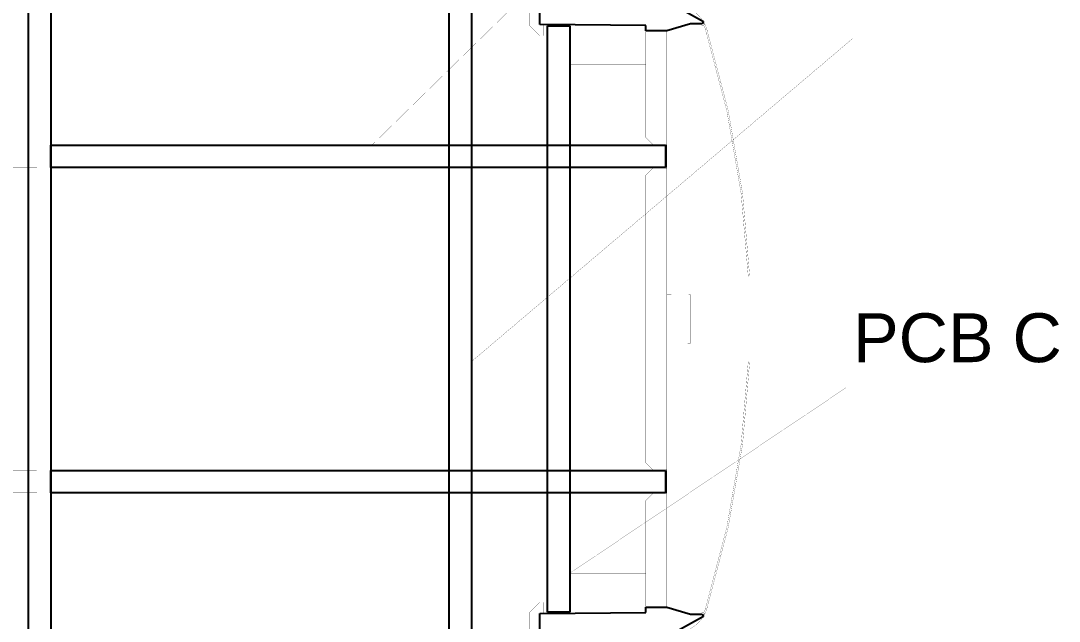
# Model space of a CAD drawing. Header units: inches. Extents: x 0 to 35.2, y -0.7 to 15.9.
# Drawn here: x 18.215 to 21.142, y 11.748 to 13.441 of the extents above; entities that cross this region are included whole.
import ezdxf

# ---------------------------------------------------------------- set-up
doc = ezdxf.new("R2010")
doc.units = ezdxf.units.IN
doc.header["$MEASUREMENT"] = 0
doc.layers.add('Board Outline', color=216, linetype='Continuous')
doc.layers.add('Dimensions', color=6, linetype='Continuous')
doc.styles.add('Arial', font='', dxfattribs={"height": 0.2})
doc.styles.get('Arial').set_extended_font_data('Arial')

msp = doc.modelspace()

# ---------------------------------------------------------------- linework, layer by layer
at = {"layer": 'Board Outline'}
for p, q in [((19.4221, 10.8995), (19.4221, 14.301)), ((19.4851, 14.301), (19.4851, 10.8995)), ((19.6776, 13.431), (19.6776, 14.3049)), ((18.2367, 11.3266), (18.2367, 13.8739)), ((18.2997, 13.7617), (18.2997, 11.4388)), ((20.0548, 13.4861), (20.1389, 13.4389)), ((20.1389, 13.4389), (20.1355, 13.4329)), ((19.9768, 13.4284), (19.6776, 13.431)), ((19.6993, 11.7735), (19.6993, 13.427)), ((19.6993, 13.427), (19.7623, 13.427)), ((19.7623, 13.427), (19.7623, 11.7735)), ((19.9768, 13.4133), (19.9768, 13.4284)), ((20.0359, 13.4133), (19.9768, 13.4133)), ((20.1028, 13.4329), (20.0359, 13.4133)), ((20.1355, 13.4329), (20.1028, 13.4329)), ((19.6776, 11.7696), (19.9768, 11.7722)), ((19.6776, 10.8956), (19.6776, 11.7696)), ((19.7623, 11.7735), (19.6993, 11.7735)), ((19.9768, 11.7722), (19.9768, 11.7873)), ((19.9768, 11.7873), (20.0359, 11.7873)), ((20.0359, 11.7873), (20.1028, 11.7676)), ((20.1028, 11.7676), (20.1355, 11.7676)), ((20.1355, 11.7676), (20.1389, 11.7616)), ((20.1389, 11.7616), (20.0548, 11.7144))]:
    msp.add_line(p, q, dxfattribs=at)
for points in [[(19.2047, 13.0904, 0.0005, 0.0005, 0), (20.4965, 14.3575, 0.0005, 0.0005, 0)], [(19.4851, 12.4799, 0.0005, 0.0005, 0), (20.5603, 13.3917, 0.0005, 0.0005, 0)], [(17.3835, 13.0274, 0.0005, 0.0005, 0), (18.2603, 13.0274, 0.0005, 0.0005, 0)], [(19.7623, 11.8832, 0.0005, 0.0005, 0), (20.5407, 12.4062, 0.0005, 0.0005, 0)], [(17.3835, 12.1731, 0.0005, 0.0005, 0), (18.2603, 12.1731, 0.0005, 0.0005, 0)], [(17.1473, 12.1101, 0.0005, 0.0005, 0), (18.2603, 12.1101, 0.0005, 0.0005, 0)]]:
    msp.add_lwpolyline(points, format="xyseb", dxfattribs=at)
for points in [[(20.5602, 13.3917, 0.00025, 0.00025, 1), (20.5604, 13.3917, 0.00025, 0.00025, 1)], [(19.2046, 13.0904, 0.00025, 0.00025, 1), (19.2048, 13.0904, 0.00025, 0.00025, 1)], [(18.2602, 13.0274, 0.00025, 0.00025, 1), (18.2604, 13.0274, 0.00025, 0.00025, 1)], [(19.485, 12.4799, 0.00025, 0.00025, 1), (19.4852, 12.4799, 0.00025, 0.00025, 1)], [(20.5405, 12.4062, 0.00025, 0.00025, 1), (20.5408, 12.4062, 0.00025, 0.00025, 1)], [(18.2602, 12.1731, 0.00025, 0.00025, 1), (18.2604, 12.1731, 0.00025, 0.00025, 1)], [(18.2602, 12.1101, 0.00025, 0.00025, 1), (18.2604, 12.1101, 0.00025, 0.00025, 1)], [(19.7622, 11.8832, 0.00025, 0.00025, 1), (19.7624, 11.8832, 0.00025, 0.00025, 1)]]:
    msp.add_lwpolyline(points, format="xyseb", close=True, dxfattribs=at)
at = {"layer": 'Dimensions'}
for p, q in [((18.2997, 13.0274), (18.2997, 13.0904)), ((18.2997, 13.0904), (20.032, 13.0904)), ((20.032, 13.0904), (20.032, 13.0274)), ((20.032, 13.0274), (18.2997, 13.0274)), ((18.2997, 12.1101), (18.2997, 12.1731)), ((18.2997, 12.1731), (20.032, 12.1731)), ((20.032, 12.1731), (20.032, 12.1101)), ((20.032, 12.1101), (18.2997, 12.1101))]:
    msp.add_line(p, q, dxfattribs=at)
for points in [[(19.4221, 10.8995, 0.0005, 0.0005, 0), (19.4221, 14.301, 0.0005, 0.0005, 0)], [(19.4851, 10.8995, 0.0005, 0.0005, 0), (19.4851, 14.301, 0.0005, 0.0005, 0)], [(19.6776, 13.431, 0.0005, 0.0005, 0), (19.6776, 14.3049, 0.0005, 0.0005, 0)], [(18.2367, 11.3266, 0.0005, 0.0005, 0), (18.2367, 13.8739, 0.0005, 0.0005, 0)], [(18.2997, 11.4388, 0.0005, 0.0005, 0), (18.2997, 13.7617, 0.0005, 0.0005, 0)], [(19.6481, 13.429, 0.0005, 0.0005, 0), (19.6481, 13.5097, 0.0005, 0.0005, 0)], [(20.0548, 13.4861, 0.0005, 0.0005, -0.261468), (20.1389, 13.4389, 0.0005, 0.0005, 0)], [(20.0359, 13.4133, 0.0005, 0.0005, 0), (20.1028, 13.4329, 0.0005, 0.0005, 0)], [(20.1028, 13.4329, 0.0005, 0.0005, 0), (20.1355, 13.4329, 0.0005, 0.0005, 0)], [(20.1389, 13.4389, 0.0005, 0.0005, -0.585455), (20.1355, 13.4329, 0.0005, 0.0005, 0)], [(20.1355, 13.4329, 0.0005, 0.0005, -0.027895), (20.1398, 13.429, 0.0005, 0.0005, 0)], [(20.1389, 13.4389, 0.0005, 0.0005, -0.005498), (20.1399, 13.4372, 0.0005, 0.0005, 0)], [(20.1399, 13.4372, 0.0005, 0.0005, -0.005631), (20.141, 13.4353, 0.0005, 0.0005, 0)], [(20.141, 13.4353, 0.0005, 0.0005, -0.010871), (20.1434, 13.4307, 0.0005, 0.0005, 0)], [(19.6481, 13.429, 0.0005, 0.0005, 0), (19.6776, 13.3995, 0.0005, 0.0005, 0)], [(19.6776, 13.431, 0.0005, 0.0005, 0), (19.9768, 13.4284, 0.0005, 0.0005, 0)], [(19.6894, 13.3995, 0.0005, 0.0005, 0), (19.6894, 13.4309, 0.0005, 0.0005, 0)], [(19.6993, 11.7735, 0.0005, 0.0005, 0), (19.6993, 13.427, 0.0005, 0.0005, 0)], [(19.6993, 13.427, 0.0005, 0.0005, 0), (19.7623, 13.427, 0.0005, 0.0005, 0)], [(19.7623, 11.7735, 0.0005, 0.0005, 0), (19.7623, 13.427, 0.0005, 0.0005, 0)], [(19.9768, 13.4133, 0.0005, 0.0005, 0), (19.9768, 13.4284, 0.0005, 0.0005, 0)], [(19.9768, 13.4133, 0.0005, 0.0005, 0), (20.0359, 13.4133, 0.0005, 0.0005, 0)], [(19.9768, 13.3581, 0.0005, 0.0005, 0), (19.9768, 13.4133, 0.0005, 0.0005, 0)], [(20.0359, 13.3581, 0.0005, 0.0005, 0), (20.0359, 13.4133, 0.0005, 0.0005, 0)], [(20.101, 13.4324, 0.0005, 0.0005, 0), (20.1343, 13.4324, 0.0005, 0.0005, 0)], [(20.1343, 11.7681, 0.0005, 0.0005, 0), (20.1343, 13.4324, 0.0005, 0.0005, 0)], [(20.1343, 13.429, 0.0005, 0.0005, 0), (20.1398, 13.429, 0.0005, 0.0005, 0)], [(20.1398, 13.429, 0.0005, 0.0005, 0), (20.1434, 13.4307, 0.0005, 0.0005, 0)], [(20.1398, 13.429, 0.0005, 0.0005, -0.03832), (20.1451, 13.4155, 0.0005, 0.0005, 0)], [(20.1434, 13.4307, 0.0005, 0.0005, -0.03832), (20.1489, 13.4167, 0.0005, 0.0005, 0)], [(20.1451, 13.4155, 0.0005, 0.0005, 0), (20.1489, 13.4167, 0.0005, 0.0005, 0)], [(20.1451, 13.4155, 0.0005, 0.0005, -0.150937), (20.1451, 11.785, 0.0005, 0.0005, 0)], [(20.1489, 13.4167, 0.0005, 0.0005, -0.150937), (20.1489, 11.7838, 0.0005, 0.0005, 0)], [(19.6776, 13.3995, 0.0005, 0.0005, 0), (19.6894, 13.3995, 0.0005, 0.0005, 0)], [(19.7623, 13.397, 0.0005, 0.0005, -0.131652), (19.7642, 13.3975, 0.0005, 0.0005, 0)], [(19.7642, 13.3975, 0.0005, 0.0005, 0), (19.9768, 13.3975, 0.0005, 0.0005, 0)], [(19.7642, 13.3188, 0.0005, 0.0005, 0), (19.7642, 13.3975, 0.0005, 0.0005, 0)], [(19.9768, 13.3581, 0.0005, 0.0005, 0), (20.0359, 13.3581, 0.0005, 0.0005, 0)], [(19.9768, 13.3089, 0.0005, 0.0005, 0), (19.9768, 13.3581, 0.0005, 0.0005, 0)], [(20.0359, 13.3089, 0.0005, 0.0005, 0), (20.0359, 13.3581, 0.0005, 0.0005, 0)], [(19.7642, 13.3188, 0.0005, 0.0005, -0.131652), (19.7623, 13.3193, 0.0005, 0.0005, 0)], [(19.7642, 13.3188, 0.0005, 0.0005, 0), (19.9768, 13.3188, 0.0005, 0.0005, 0)], [(19.9768, 13.3089, 0.0005, 0.0005, 0), (20.0359, 13.3089, 0.0005, 0.0005, 0)], [(19.9768, 13.1121, 0.0005, 0.0005, 0), (19.9768, 13.3089, 0.0005, 0.0005, 0)], [(20.0359, 13.0924, 0.0005, 0.0005, 0), (20.0359, 13.3089, 0.0005, 0.0005, 0)], [(19.9768, 13.1121, 0.0005, 0.0005, 0), (19.9965, 13.0924, 0.0005, 0.0005, 0)], [(18.2997, 13.0904, 0.0005, 0.0005, 0), (20.032, 13.0904, 0.0005, 0.0005, 0)], [(18.2997, 13.0274, 0.0005, 0.0005, 0), (18.2997, 13.0904, 0.0005, 0.0005, 0)], [(19.9965, 13.0924, 0.0005, 0.0005, 0), (20.0359, 13.0924, 0.0005, 0.0005, 0)], [(20.032, 13.0274, 0.0005, 0.0005, 0), (20.032, 13.0904, 0.0005, 0.0005, 0)], [(20.0359, 13.0255, 0.0005, 0.0005, 0), (20.0359, 13.0924, 0.0005, 0.0005, 0)], [(18.2997, 13.0274, 0.0005, 0.0005, 0), (20.032, 13.0274, 0.0005, 0.0005, 0)], [(19.9768, 13.0058, 0.0005, 0.0005, 0), (19.9965, 13.0255, 0.0005, 0.0005, 0)], [(19.9965, 13.0255, 0.0005, 0.0005, 0), (20.0359, 13.0255, 0.0005, 0.0005, 0)], [(20.0359, 12.7243, 0.0005, 0.0005, 0), (20.0359, 13.0255, 0.0005, 0.0005, 0)], [(19.9768, 12.7243, 0.0005, 0.0005, 0), (19.9768, 13.0058, 0.0005, 0.0005, 0)], [(19.9768, 12.7243, 0.0005, 0.0005, 0), (20.0359, 12.7243, 0.0005, 0.0005, 0)], [(19.9768, 12.4762, 0.0005, 0.0005, 0), (19.9768, 12.7243, 0.0005, 0.0005, 0)], [(20.0359, 12.6692, 0.0005, 0.0005, 0), (20.0359, 12.7243, 0.0005, 0.0005, 0)], [(20.0359, 12.5314, 0.0005, 0.0005, 0), (20.0359, 12.6692, 0.0005, 0.0005, 0)], [(20.0359, 12.6692, 0.0005, 0.0005, 0), (20.1028, 12.6686, 0.0005, 0.0005, 0)], [(20.1028, 12.5319, 0.0005, 0.0005, 0), (20.1028, 12.6686, 0.0005, 0.0005, 0)], [(20.0359, 12.5314, 0.0005, 0.0005, 0), (20.1028, 12.5319, 0.0005, 0.0005, 0)], [(20.0359, 12.4762, 0.0005, 0.0005, 0), (20.0359, 12.5314, 0.0005, 0.0005, 0)], [(19.9768, 12.1947, 0.0005, 0.0005, 0), (19.9768, 12.4762, 0.0005, 0.0005, 0)], [(19.9768, 12.4762, 0.0005, 0.0005, 0), (20.0359, 12.4762, 0.0005, 0.0005, 0)], [(20.0359, 12.1751, 0.0005, 0.0005, 0), (20.0359, 12.4762, 0.0005, 0.0005, 0)], [(19.9768, 12.1947, 0.0005, 0.0005, 0), (19.9965, 12.1751, 0.0005, 0.0005, 0)], [(19.9965, 12.1751, 0.0005, 0.0005, 0), (20.0359, 12.1751, 0.0005, 0.0005, 0)], [(20.0359, 12.1081, 0.0005, 0.0005, 0), (20.0359, 12.1751, 0.0005, 0.0005, 0)], [(18.2997, 12.1731, 0.0005, 0.0005, 0), (20.032, 12.1731, 0.0005, 0.0005, 0)], [(18.2997, 12.1101, 0.0005, 0.0005, 0), (18.2997, 12.1731, 0.0005, 0.0005, 0)], [(20.032, 12.1101, 0.0005, 0.0005, 0), (20.032, 12.1731, 0.0005, 0.0005, 0)], [(18.2997, 12.1101, 0.0005, 0.0005, 0), (20.032, 12.1101, 0.0005, 0.0005, 0)], [(19.9768, 12.0884, 0.0005, 0.0005, 0), (19.9965, 12.1081, 0.0005, 0.0005, 0)], [(19.9768, 11.8916, 0.0005, 0.0005, 0), (19.9768, 12.0884, 0.0005, 0.0005, 0)], [(19.9965, 12.1081, 0.0005, 0.0005, 0), (20.0359, 12.1081, 0.0005, 0.0005, 0)], [(20.0359, 11.8916, 0.0005, 0.0005, 0), (20.0359, 12.1081, 0.0005, 0.0005, 0)], [(19.7623, 11.8812, 0.0005, 0.0005, -0.131652), (19.7642, 11.8818, 0.0005, 0.0005, 0)], [(19.7642, 11.8818, 0.0005, 0.0005, 0), (19.9768, 11.8818, 0.0005, 0.0005, 0)], [(19.7642, 11.803, 0.0005, 0.0005, 0), (19.7642, 11.8818, 0.0005, 0.0005, 0)], [(19.9768, 11.8916, 0.0005, 0.0005, 0), (20.0359, 11.8916, 0.0005, 0.0005, 0)], [(19.9768, 11.8424, 0.0005, 0.0005, 0), (19.9768, 11.8916, 0.0005, 0.0005, 0)], [(20.0359, 11.8424, 0.0005, 0.0005, 0), (20.0359, 11.8916, 0.0005, 0.0005, 0)], [(19.9768, 11.8424, 0.0005, 0.0005, 0), (20.0359, 11.8424, 0.0005, 0.0005, 0)], [(19.9768, 11.7873, 0.0005, 0.0005, 0), (19.9768, 11.8424, 0.0005, 0.0005, 0)], [(20.0359, 11.7873, 0.0005, 0.0005, 0), (20.0359, 11.8424, 0.0005, 0.0005, 0)], [(19.6481, 11.7715, 0.0005, 0.0005, 0), (19.6776, 11.801, 0.0005, 0.0005, 0)], [(19.6776, 11.801, 0.0005, 0.0005, 0), (19.6894, 11.801, 0.0005, 0.0005, 0)], [(19.6894, 11.7697, 0.0005, 0.0005, 0), (19.6894, 11.801, 0.0005, 0.0005, 0)], [(19.7642, 11.803, 0.0005, 0.0005, -0.131652), (19.7623, 11.8035, 0.0005, 0.0005, 0)], [(19.7642, 11.803, 0.0005, 0.0005, 0), (19.9768, 11.803, 0.0005, 0.0005, 0)], [(19.6481, 11.6908, 0.0005, 0.0005, 0), (19.6481, 11.7715, 0.0005, 0.0005, 0)], [(19.6776, 11.7696, 0.0005, 0.0005, 0), (19.9768, 11.7722, 0.0005, 0.0005, 0)], [(19.6776, 10.8956, 0.0005, 0.0005, 0), (19.6776, 11.7696, 0.0005, 0.0005, 0)], [(19.6993, 11.7735, 0.0005, 0.0005, 0), (19.7623, 11.7735, 0.0005, 0.0005, 0)], [(19.9768, 11.7722, 0.0005, 0.0005, 0), (19.9768, 11.7873, 0.0005, 0.0005, 0)], [(19.9768, 11.7873, 0.0005, 0.0005, 0), (20.0359, 11.7873, 0.0005, 0.0005, 0)], [(20.0359, 11.7873, 0.0005, 0.0005, 0), (20.1028, 11.7676, 0.0005, 0.0005, 0)], [(20.101, 11.7681, 0.0005, 0.0005, 0), (20.1343, 11.7681, 0.0005, 0.0005, 0)], [(20.1028, 11.7676, 0.0005, 0.0005, 0), (20.1355, 11.7676, 0.0005, 0.0005, 0)], [(20.1343, 11.7715, 0.0005, 0.0005, 0), (20.1398, 11.7715, 0.0005, 0.0005, 0)], [(20.1398, 11.7715, 0.0005, 0.0005, -0.027895), (20.1355, 11.7676, 0.0005, 0.0005, 0)], [(20.1355, 11.7676, 0.0005, 0.0005, -0.585455), (20.1389, 11.7616, 0.0005, 0.0005, 0)], [(20.1451, 11.785, 0.0005, 0.0005, -0.03832), (20.1398, 11.7715, 0.0005, 0.0005, 0)], [(20.1398, 11.7715, 0.0005, 0.0005, 0), (20.1434, 11.7698, 0.0005, 0.0005, 0)], [(20.141, 11.7652, 0.0005, 0.0005, -0.005052), (20.1399, 11.7633, 0.0005, 0.0005, 0)], [(20.1434, 11.7698, 0.0005, 0.0005, -0.012527), (20.141, 11.7652, 0.0005, 0.0005, 0)], [(20.1489, 11.7838, 0.0005, 0.0005, -0.03832), (20.1434, 11.7698, 0.0005, 0.0005, 0)], [(20.1451, 11.785, 0.0005, 0.0005, 0), (20.1489, 11.7838, 0.0005, 0.0005, 0)], [(20.1389, 11.7616, 0.0005, 0.0005, -0.261468), (20.0548, 11.7144, 0.0005, 0.0005, 0)], [(20.1399, 11.7633, 0.0005, 0.0005, -0.006955), (20.1389, 11.7616, 0.0005, 0.0005, 0)]]:
    msp.add_lwpolyline(points, format="xyseb", dxfattribs=at)
for points in [[(20.1027, 13.4329, 0.00025, 0.00025, 1), (20.103, 13.4329, 0.00025, 0.00025, 1)], [(20.1027, 13.4329, 0.00025, 0.00025, 1), (20.103, 13.4329, 0.00025, 0.00025, 1)], [(20.1354, 13.4329, 0.00025, 0.00025, 1), (20.1356, 13.4329, 0.00025, 0.00025, 1)], [(20.1354, 13.4329, 0.00025, 0.00025, 1), (20.1356, 13.4329, 0.00025, 0.00025, 1)], [(20.1354, 13.4329, 0.00025, 0.00025, 1), (20.1356, 13.4329, 0.00025, 0.00025, 1)], [(20.1387, 13.4389, 0.00025, 0.00025, 1), (20.139, 13.4389, 0.00025, 0.00025, 1)], [(20.1387, 13.4389, 0.00025, 0.00025, 1), (20.139, 13.4389, 0.00025, 0.00025, 1)], [(20.1387, 13.4389, 0.00025, 0.00025, 1), (20.139, 13.4389, 0.00025, 0.00025, 1)], [(20.1398, 13.4372, 0.00025, 0.00025, 1), (20.14, 13.4372, 0.00025, 0.00025, 1)], [(20.1398, 13.4372, 0.00025, 0.00025, 1), (20.14, 13.4372, 0.00025, 0.00025, 1)], [(20.1408, 13.4353, 0.00025, 0.00025, 1), (20.1411, 13.4353, 0.00025, 0.00025, 1)], [(20.1408, 13.4353, 0.00025, 0.00025, 1), (20.1411, 13.4353, 0.00025, 0.00025, 1)], [(19.648, 13.429, 0.00025, 0.00025, 1), (19.6482, 13.429, 0.00025, 0.00025, 1)], [(19.648, 13.429, 0.00025, 0.00025, 1), (19.6482, 13.429, 0.00025, 0.00025, 1)], [(19.6775, 13.431, 0.00025, 0.00025, 1), (19.6778, 13.431, 0.00025, 0.00025, 1)], [(19.6775, 13.431, 0.00025, 0.00025, 1), (19.6778, 13.431, 0.00025, 0.00025, 1)], [(19.6893, 13.4309, 0.00025, 0.00025, 1), (19.6896, 13.4309, 0.00025, 0.00025, 1)], [(19.6992, 13.427, 0.00025, 0.00025, 1), (19.6994, 13.427, 0.00025, 0.00025, 1)], [(19.6992, 13.427, 0.00025, 0.00025, 1), (19.6994, 13.427, 0.00025, 0.00025, 1)], [(19.7622, 13.427, 0.00025, 0.00025, 1), (19.7624, 13.427, 0.00025, 0.00025, 1)], [(19.7622, 13.427, 0.00025, 0.00025, 1), (19.7624, 13.427, 0.00025, 0.00025, 1)], [(19.9767, 13.4284, 0.00025, 0.00025, 1), (19.977, 13.4284, 0.00025, 0.00025, 1)], [(19.9767, 13.4284, 0.00025, 0.00025, 1), (19.977, 13.4284, 0.00025, 0.00025, 1)], [(19.9767, 13.4133, 0.00025, 0.00025, 1), (19.977, 13.4133, 0.00025, 0.00025, 1)], [(19.9767, 13.4133, 0.00025, 0.00025, 1), (19.977, 13.4133, 0.00025, 0.00025, 1)], [(19.9767, 13.4133, 0.00025, 0.00025, 1), (19.977, 13.4133, 0.00025, 0.00025, 1)], [(20.0358, 13.4133, 0.00025, 0.00025, 1), (20.036, 13.4133, 0.00025, 0.00025, 1)], [(20.0358, 13.4133, 0.00025, 0.00025, 1), (20.036, 13.4133, 0.00025, 0.00025, 1)], [(20.0358, 13.4133, 0.00025, 0.00025, 1), (20.036, 13.4133, 0.00025, 0.00025, 1)], [(20.1009, 13.4324, 0.00025, 0.00025, 1), (20.1012, 13.4324, 0.00025, 0.00025, 1)], [(20.1342, 13.4324, 0.00025, 0.00025, 1), (20.1345, 13.4324, 0.00025, 0.00025, 1)], [(20.1342, 13.4324, 0.00025, 0.00025, 1), (20.1345, 13.4324, 0.00025, 0.00025, 1)], [(20.1342, 13.429, 0.00025, 0.00025, 1), (20.1345, 13.429, 0.00025, 0.00025, 1)], [(20.1397, 13.429, 0.00025, 0.00025, 1), (20.1399, 13.429, 0.00025, 0.00025, 1)], [(20.1397, 13.429, 0.00025, 0.00025, 1), (20.1399, 13.429, 0.00025, 0.00025, 1)], [(20.1397, 13.429, 0.00025, 0.00025, 1), (20.1399, 13.429, 0.00025, 0.00025, 1)], [(20.1397, 13.429, 0.00025, 0.00025, 1), (20.1399, 13.429, 0.00025, 0.00025, 1)], [(20.1432, 13.4307, 0.00025, 0.00025, 1), (20.1435, 13.4307, 0.00025, 0.00025, 1)], [(20.1432, 13.4307, 0.00025, 0.00025, 1), (20.1435, 13.4307, 0.00025, 0.00025, 1)], [(20.1432, 13.4307, 0.00025, 0.00025, 1), (20.1435, 13.4307, 0.00025, 0.00025, 1)], [(20.145, 13.4155, 0.00025, 0.00025, 1), (20.1453, 13.4155, 0.00025, 0.00025, 1)], [(20.145, 13.4155, 0.00025, 0.00025, 1), (20.1453, 13.4155, 0.00025, 0.00025, 1)], [(20.145, 13.4155, 0.00025, 0.00025, 1), (20.1453, 13.4155, 0.00025, 0.00025, 1)], [(20.1488, 13.4167, 0.00025, 0.00025, 1), (20.149, 13.4167, 0.00025, 0.00025, 1)], [(20.1488, 13.4167, 0.00025, 0.00025, 1), (20.149, 13.4167, 0.00025, 0.00025, 1)], [(20.1488, 13.4167, 0.00025, 0.00025, 1), (20.149, 13.4167, 0.00025, 0.00025, 1)], [(19.6775, 13.3995, 0.00025, 0.00025, 1), (19.6778, 13.3995, 0.00025, 0.00025, 1)], [(19.6775, 13.3995, 0.00025, 0.00025, 1), (19.6778, 13.3995, 0.00025, 0.00025, 1)], [(19.6893, 13.3995, 0.00025, 0.00025, 1), (19.6896, 13.3995, 0.00025, 0.00025, 1)], [(19.6893, 13.3995, 0.00025, 0.00025, 1), (19.6896, 13.3995, 0.00025, 0.00025, 1)], [(19.7622, 13.397, 0.00025, 0.00025, 1), (19.7624, 13.397, 0.00025, 0.00025, 1)], [(19.7641, 13.3975, 0.00025, 0.00025, 1), (19.7644, 13.3975, 0.00025, 0.00025, 1)], [(19.7641, 13.3975, 0.00025, 0.00025, 1), (19.7644, 13.3975, 0.00025, 0.00025, 1)], [(19.7641, 13.3975, 0.00025, 0.00025, 1), (19.7644, 13.3975, 0.00025, 0.00025, 1)], [(19.9767, 13.3975, 0.00025, 0.00025, 1), (19.977, 13.3975, 0.00025, 0.00025, 1)], [(19.9767, 13.3581, 0.00025, 0.00025, 1), (19.977, 13.3581, 0.00025, 0.00025, 1)], [(19.9767, 13.3581, 0.00025, 0.00025, 1), (19.977, 13.3581, 0.00025, 0.00025, 1)], [(19.9767, 13.3581, 0.00025, 0.00025, 1), (19.977, 13.3581, 0.00025, 0.00025, 1)], [(20.0358, 13.3581, 0.00025, 0.00025, 1), (20.036, 13.3581, 0.00025, 0.00025, 1)], [(20.0358, 13.3581, 0.00025, 0.00025, 1), (20.036, 13.3581, 0.00025, 0.00025, 1)], [(20.0358, 13.3581, 0.00025, 0.00025, 1), (20.036, 13.3581, 0.00025, 0.00025, 1)], [(19.7622, 13.3193, 0.00025, 0.00025, 1), (19.7624, 13.3193, 0.00025, 0.00025, 1)], [(19.7641, 13.3188, 0.00025, 0.00025, 1), (19.7644, 13.3188, 0.00025, 0.00025, 1)], [(19.7641, 13.3188, 0.00025, 0.00025, 1), (19.7644, 13.3188, 0.00025, 0.00025, 1)], [(19.7641, 13.3188, 0.00025, 0.00025, 1), (19.7644, 13.3188, 0.00025, 0.00025, 1)], [(19.9767, 13.3188, 0.00025, 0.00025, 1), (19.977, 13.3188, 0.00025, 0.00025, 1)], [(19.9767, 13.3089, 0.00025, 0.00025, 1), (19.977, 13.3089, 0.00025, 0.00025, 1)], [(19.9767, 13.3089, 0.00025, 0.00025, 1), (19.977, 13.3089, 0.00025, 0.00025, 1)], [(19.9767, 13.3089, 0.00025, 0.00025, 1), (19.977, 13.3089, 0.00025, 0.00025, 1)], [(20.0358, 13.3089, 0.00025, 0.00025, 1), (20.036, 13.3089, 0.00025, 0.00025, 1)], [(20.0358, 13.3089, 0.00025, 0.00025, 1), (20.036, 13.3089, 0.00025, 0.00025, 1)], [(20.0358, 13.3089, 0.00025, 0.00025, 1), (20.036, 13.3089, 0.00025, 0.00025, 1)], [(19.9767, 13.1121, 0.00025, 0.00025, 1), (19.977, 13.1121, 0.00025, 0.00025, 1)], [(19.9767, 13.1121, 0.00025, 0.00025, 1), (19.977, 13.1121, 0.00025, 0.00025, 1)], [(18.2996, 13.0904, 0.00025, 0.00025, 1), (18.2998, 13.0904, 0.00025, 0.00025, 1)], [(18.2996, 13.0904, 0.00025, 0.00025, 1), (18.2998, 13.0904, 0.00025, 0.00025, 1)], [(19.9964, 13.0924, 0.00025, 0.00025, 1), (19.9967, 13.0924, 0.00025, 0.00025, 1)], [(19.9964, 13.0924, 0.00025, 0.00025, 1), (19.9967, 13.0924, 0.00025, 0.00025, 1)], [(20.0318, 13.0904, 0.00025, 0.00025, 1), (20.0321, 13.0904, 0.00025, 0.00025, 1)], [(20.0318, 13.0904, 0.00025, 0.00025, 1), (20.0321, 13.0904, 0.00025, 0.00025, 1)], [(20.0358, 13.0924, 0.00025, 0.00025, 1), (20.036, 13.0924, 0.00025, 0.00025, 1)], [(20.0358, 13.0924, 0.00025, 0.00025, 1), (20.036, 13.0924, 0.00025, 0.00025, 1)], [(20.0358, 13.0924, 0.00025, 0.00025, 1), (20.036, 13.0924, 0.00025, 0.00025, 1)], [(18.2996, 13.0274, 0.00025, 0.00025, 1), (18.2998, 13.0274, 0.00025, 0.00025, 1)], [(18.2996, 13.0274, 0.00025, 0.00025, 1), (18.2998, 13.0274, 0.00025, 0.00025, 1)], [(19.9964, 13.0255, 0.00025, 0.00025, 1), (19.9967, 13.0255, 0.00025, 0.00025, 1)], [(19.9964, 13.0255, 0.00025, 0.00025, 1), (19.9967, 13.0255, 0.00025, 0.00025, 1)], [(20.0318, 13.0274, 0.00025, 0.00025, 1), (20.0321, 13.0274, 0.00025, 0.00025, 1)], [(20.0318, 13.0274, 0.00025, 0.00025, 1), (20.0321, 13.0274, 0.00025, 0.00025, 1)], [(20.0358, 13.0255, 0.00025, 0.00025, 1), (20.036, 13.0255, 0.00025, 0.00025, 1)], [(20.0358, 13.0255, 0.00025, 0.00025, 1), (20.036, 13.0255, 0.00025, 0.00025, 1)], [(20.0358, 13.0255, 0.00025, 0.00025, 1), (20.036, 13.0255, 0.00025, 0.00025, 1)], [(19.9767, 13.0058, 0.00025, 0.00025, 1), (19.977, 13.0058, 0.00025, 0.00025, 1)], [(19.9767, 13.0058, 0.00025, 0.00025, 1), (19.977, 13.0058, 0.00025, 0.00025, 1)], [(19.9767, 12.7243, 0.00025, 0.00025, 1), (19.977, 12.7243, 0.00025, 0.00025, 1)], [(19.9767, 12.7243, 0.00025, 0.00025, 1), (19.977, 12.7243, 0.00025, 0.00025, 1)], [(19.9767, 12.7243, 0.00025, 0.00025, 1), (19.977, 12.7243, 0.00025, 0.00025, 1)], [(20.0358, 12.7243, 0.00025, 0.00025, 1), (20.036, 12.7243, 0.00025, 0.00025, 1)], [(20.0358, 12.7243, 0.00025, 0.00025, 1), (20.036, 12.7243, 0.00025, 0.00025, 1)], [(20.0358, 12.7243, 0.00025, 0.00025, 1), (20.036, 12.7243, 0.00025, 0.00025, 1)], [(20.0358, 12.6692, 0.00025, 0.00025, 1), (20.036, 12.6692, 0.00025, 0.00025, 1)], [(20.0358, 12.6692, 0.00025, 0.00025, 1), (20.036, 12.6692, 0.00025, 0.00025, 1)], [(20.0358, 12.6692, 0.00025, 0.00025, 1), (20.036, 12.6692, 0.00025, 0.00025, 1)], [(20.1027, 12.6686, 0.00025, 0.00025, 1), (20.103, 12.6686, 0.00025, 0.00025, 1)], [(20.1027, 12.6686, 0.00025, 0.00025, 1), (20.103, 12.6686, 0.00025, 0.00025, 1)], [(20.0358, 12.5314, 0.00025, 0.00025, 1), (20.036, 12.5314, 0.00025, 0.00025, 1)], [(20.0358, 12.5314, 0.00025, 0.00025, 1), (20.036, 12.5314, 0.00025, 0.00025, 1)], [(20.0358, 12.5314, 0.00025, 0.00025, 1), (20.036, 12.5314, 0.00025, 0.00025, 1)], [(20.1027, 12.5319, 0.00025, 0.00025, 1), (20.103, 12.5319, 0.00025, 0.00025, 1)], [(20.1027, 12.5319, 0.00025, 0.00025, 1), (20.103, 12.5319, 0.00025, 0.00025, 1)], [(19.9767, 12.4762, 0.00025, 0.00025, 1), (19.977, 12.4762, 0.00025, 0.00025, 1)], [(19.9767, 12.4762, 0.00025, 0.00025, 1), (19.977, 12.4762, 0.00025, 0.00025, 1)], [(19.9767, 12.4762, 0.00025, 0.00025, 1), (19.977, 12.4762, 0.00025, 0.00025, 1)], [(20.0358, 12.4762, 0.00025, 0.00025, 1), (20.036, 12.4762, 0.00025, 0.00025, 1)], [(20.0358, 12.4762, 0.00025, 0.00025, 1), (20.036, 12.4762, 0.00025, 0.00025, 1)], [(20.0358, 12.4762, 0.00025, 0.00025, 1), (20.036, 12.4762, 0.00025, 0.00025, 1)], [(19.9767, 12.1947, 0.00025, 0.00025, 1), (19.977, 12.1947, 0.00025, 0.00025, 1)], [(19.9767, 12.1947, 0.00025, 0.00025, 1), (19.977, 12.1947, 0.00025, 0.00025, 1)], [(19.9964, 12.1751, 0.00025, 0.00025, 1), (19.9967, 12.1751, 0.00025, 0.00025, 1)], [(19.9964, 12.1751, 0.00025, 0.00025, 1), (19.9967, 12.1751, 0.00025, 0.00025, 1)], [(20.0358, 12.1751, 0.00025, 0.00025, 1), (20.036, 12.1751, 0.00025, 0.00025, 1)], [(20.0358, 12.1751, 0.00025, 0.00025, 1), (20.036, 12.1751, 0.00025, 0.00025, 1)], [(20.0358, 12.1751, 0.00025, 0.00025, 1), (20.036, 12.1751, 0.00025, 0.00025, 1)], [(18.2996, 12.1731, 0.00025, 0.00025, 1), (18.2998, 12.1731, 0.00025, 0.00025, 1)], [(18.2996, 12.1731, 0.00025, 0.00025, 1), (18.2998, 12.1731, 0.00025, 0.00025, 1)], [(20.0318, 12.1731, 0.00025, 0.00025, 1), (20.0321, 12.1731, 0.00025, 0.00025, 1)], [(20.0318, 12.1731, 0.00025, 0.00025, 1), (20.0321, 12.1731, 0.00025, 0.00025, 1)], [(18.2996, 12.1101, 0.00025, 0.00025, 1), (18.2998, 12.1101, 0.00025, 0.00025, 1)], [(18.2996, 12.1101, 0.00025, 0.00025, 1), (18.2998, 12.1101, 0.00025, 0.00025, 1)], [(19.9767, 12.0884, 0.00025, 0.00025, 1), (19.977, 12.0884, 0.00025, 0.00025, 1)], [(19.9767, 12.0884, 0.00025, 0.00025, 1), (19.977, 12.0884, 0.00025, 0.00025, 1)], [(19.9964, 12.1081, 0.00025, 0.00025, 1), (19.9967, 12.1081, 0.00025, 0.00025, 1)], [(19.9964, 12.1081, 0.00025, 0.00025, 1), (19.9967, 12.1081, 0.00025, 0.00025, 1)], [(20.0318, 12.1101, 0.00025, 0.00025, 1), (20.0321, 12.1101, 0.00025, 0.00025, 1)], [(20.0318, 12.1101, 0.00025, 0.00025, 1), (20.0321, 12.1101, 0.00025, 0.00025, 1)], [(20.0358, 12.1081, 0.00025, 0.00025, 1), (20.036, 12.1081, 0.00025, 0.00025, 1)], [(20.0358, 12.1081, 0.00025, 0.00025, 1), (20.036, 12.1081, 0.00025, 0.00025, 1)], [(20.0358, 12.1081, 0.00025, 0.00025, 1), (20.036, 12.1081, 0.00025, 0.00025, 1)], [(19.7641, 11.8818, 0.00025, 0.00025, 1), (19.7644, 11.8818, 0.00025, 0.00025, 1)], [(19.7641, 11.8818, 0.00025, 0.00025, 1), (19.7644, 11.8818, 0.00025, 0.00025, 1)], [(19.7641, 11.8818, 0.00025, 0.00025, 1), (19.7644, 11.8818, 0.00025, 0.00025, 1)], [(19.9767, 11.8916, 0.00025, 0.00025, 1), (19.977, 11.8916, 0.00025, 0.00025, 1)], [(19.9767, 11.8916, 0.00025, 0.00025, 1), (19.977, 11.8916, 0.00025, 0.00025, 1)], [(19.9767, 11.8916, 0.00025, 0.00025, 1), (19.977, 11.8916, 0.00025, 0.00025, 1)], [(19.9767, 11.8818, 0.00025, 0.00025, 1), (19.977, 11.8818, 0.00025, 0.00025, 1)], [(20.0358, 11.8916, 0.00025, 0.00025, 1), (20.036, 11.8916, 0.00025, 0.00025, 1)], [(20.0358, 11.8916, 0.00025, 0.00025, 1), (20.036, 11.8916, 0.00025, 0.00025, 1)], [(20.0358, 11.8916, 0.00025, 0.00025, 1), (20.036, 11.8916, 0.00025, 0.00025, 1)], [(19.7622, 11.8812, 0.00025, 0.00025, 1), (19.7624, 11.8812, 0.00025, 0.00025, 1)], [(19.9767, 11.8424, 0.00025, 0.00025, 1), (19.977, 11.8424, 0.00025, 0.00025, 1)], [(19.9767, 11.8424, 0.00025, 0.00025, 1), (19.977, 11.8424, 0.00025, 0.00025, 1)], [(19.9767, 11.8424, 0.00025, 0.00025, 1), (19.977, 11.8424, 0.00025, 0.00025, 1)], [(20.0358, 11.8424, 0.00025, 0.00025, 1), (20.036, 11.8424, 0.00025, 0.00025, 1)], [(20.0358, 11.8424, 0.00025, 0.00025, 1), (20.036, 11.8424, 0.00025, 0.00025, 1)], [(20.0358, 11.8424, 0.00025, 0.00025, 1), (20.036, 11.8424, 0.00025, 0.00025, 1)], [(19.6775, 11.801, 0.00025, 0.00025, 1), (19.6778, 11.801, 0.00025, 0.00025, 1)], [(19.6775, 11.801, 0.00025, 0.00025, 1), (19.6778, 11.801, 0.00025, 0.00025, 1)], [(19.6893, 11.801, 0.00025, 0.00025, 1), (19.6896, 11.801, 0.00025, 0.00025, 1)], [(19.6893, 11.801, 0.00025, 0.00025, 1), (19.6896, 11.801, 0.00025, 0.00025, 1)], [(19.7622, 11.8035, 0.00025, 0.00025, 1), (19.7624, 11.8035, 0.00025, 0.00025, 1)], [(19.7641, 11.803, 0.00025, 0.00025, 1), (19.7644, 11.803, 0.00025, 0.00025, 1)], [(19.7641, 11.803, 0.00025, 0.00025, 1), (19.7644, 11.803, 0.00025, 0.00025, 1)], [(19.7641, 11.803, 0.00025, 0.00025, 1), (19.7644, 11.803, 0.00025, 0.00025, 1)], [(19.9767, 11.803, 0.00025, 0.00025, 1), (19.977, 11.803, 0.00025, 0.00025, 1)], [(19.648, 11.7715, 0.00025, 0.00025, 1), (19.6482, 11.7715, 0.00025, 0.00025, 1)], [(19.648, 11.7715, 0.00025, 0.00025, 1), (19.6482, 11.7715, 0.00025, 0.00025, 1)], [(19.6775, 11.7696, 0.00025, 0.00025, 1), (19.6778, 11.7696, 0.00025, 0.00025, 1)], [(19.6775, 11.7696, 0.00025, 0.00025, 1), (19.6778, 11.7696, 0.00025, 0.00025, 1)], [(19.6893, 11.7697, 0.00025, 0.00025, 1), (19.6896, 11.7697, 0.00025, 0.00025, 1)], [(19.6992, 11.7735, 0.00025, 0.00025, 1), (19.6994, 11.7735, 0.00025, 0.00025, 1)], [(19.6992, 11.7735, 0.00025, 0.00025, 1), (19.6994, 11.7735, 0.00025, 0.00025, 1)], [(19.7622, 11.7735, 0.00025, 0.00025, 1), (19.7624, 11.7735, 0.00025, 0.00025, 1)], [(19.7622, 11.7735, 0.00025, 0.00025, 1), (19.7624, 11.7735, 0.00025, 0.00025, 1)], [(19.9767, 11.7873, 0.00025, 0.00025, 1), (19.977, 11.7873, 0.00025, 0.00025, 1)], [(19.9767, 11.7873, 0.00025, 0.00025, 1), (19.977, 11.7873, 0.00025, 0.00025, 1)], [(19.9767, 11.7873, 0.00025, 0.00025, 1), (19.977, 11.7873, 0.00025, 0.00025, 1)], [(19.9767, 11.7722, 0.00025, 0.00025, 1), (19.977, 11.7722, 0.00025, 0.00025, 1)], [(19.9767, 11.7722, 0.00025, 0.00025, 1), (19.977, 11.7722, 0.00025, 0.00025, 1)], [(20.0358, 11.7873, 0.00025, 0.00025, 1), (20.036, 11.7873, 0.00025, 0.00025, 1)], [(20.0358, 11.7873, 0.00025, 0.00025, 1), (20.036, 11.7873, 0.00025, 0.00025, 1)], [(20.0358, 11.7873, 0.00025, 0.00025, 1), (20.036, 11.7873, 0.00025, 0.00025, 1)], [(20.1009, 11.7681, 0.00025, 0.00025, 1), (20.1012, 11.7681, 0.00025, 0.00025, 1)], [(20.1027, 11.7676, 0.00025, 0.00025, 1), (20.103, 11.7676, 0.00025, 0.00025, 1)], [(20.1027, 11.7676, 0.00025, 0.00025, 1), (20.103, 11.7676, 0.00025, 0.00025, 1)], [(20.1342, 11.7715, 0.00025, 0.00025, 1), (20.1345, 11.7715, 0.00025, 0.00025, 1)], [(20.1342, 11.7681, 0.00025, 0.00025, 1), (20.1345, 11.7681, 0.00025, 0.00025, 1)], [(20.1342, 11.7681, 0.00025, 0.00025, 1), (20.1345, 11.7681, 0.00025, 0.00025, 1)], [(20.1354, 11.7676, 0.00025, 0.00025, 1), (20.1356, 11.7676, 0.00025, 0.00025, 1)], [(20.1354, 11.7676, 0.00025, 0.00025, 1), (20.1356, 11.7676, 0.00025, 0.00025, 1)], [(20.1354, 11.7676, 0.00025, 0.00025, 1), (20.1356, 11.7676, 0.00025, 0.00025, 1)], [(20.1397, 11.7715, 0.00025, 0.00025, 1), (20.1399, 11.7715, 0.00025, 0.00025, 1)], [(20.1397, 11.7715, 0.00025, 0.00025, 1), (20.1399, 11.7715, 0.00025, 0.00025, 1)], [(20.1397, 11.7715, 0.00025, 0.00025, 1), (20.1399, 11.7715, 0.00025, 0.00025, 1)], [(20.1397, 11.7715, 0.00025, 0.00025, 1), (20.1399, 11.7715, 0.00025, 0.00025, 1)], [(20.1409, 11.7652, 0.00025, 0.00025, 1), (20.1411, 11.7652, 0.00025, 0.00025, 1)], [(20.1409, 11.7652, 0.00025, 0.00025, 1), (20.1411, 11.7652, 0.00025, 0.00025, 1)], [(20.1432, 11.7698, 0.00025, 0.00025, 1), (20.1435, 11.7698, 0.00025, 0.00025, 1)], [(20.1432, 11.7698, 0.00025, 0.00025, 1), (20.1435, 11.7698, 0.00025, 0.00025, 1)], [(20.1432, 11.7698, 0.00025, 0.00025, 1), (20.1435, 11.7698, 0.00025, 0.00025, 1)], [(20.145, 11.785, 0.00025, 0.00025, 1), (20.1453, 11.785, 0.00025, 0.00025, 1)], [(20.145, 11.785, 0.00025, 0.00025, 1), (20.1453, 11.785, 0.00025, 0.00025, 1)], [(20.145, 11.785, 0.00025, 0.00025, 1), (20.1453, 11.785, 0.00025, 0.00025, 1)], [(20.1488, 11.7838, 0.00025, 0.00025, 1), (20.149, 11.7838, 0.00025, 0.00025, 1)], [(20.1488, 11.7838, 0.00025, 0.00025, 1), (20.149, 11.7838, 0.00025, 0.00025, 1)], [(20.1488, 11.7838, 0.00025, 0.00025, 1), (20.149, 11.7838, 0.00025, 0.00025, 1)], [(20.1387, 11.7616, 0.00025, 0.00025, 1), (20.139, 11.7616, 0.00025, 0.00025, 1)], [(20.1387, 11.7616, 0.00025, 0.00025, 1), (20.139, 11.7616, 0.00025, 0.00025, 1)], [(20.1387, 11.7616, 0.00025, 0.00025, 1), (20.139, 11.7616, 0.00025, 0.00025, 1)], [(20.1398, 11.7633, 0.00025, 0.00025, 1), (20.14, 11.7633, 0.00025, 0.00025, 1)], [(20.1398, 11.7633, 0.00025, 0.00025, 1), (20.14, 11.7633, 0.00025, 0.00025, 1)]]:
    msp.add_lwpolyline(points, format="xyseb", close=True, dxfattribs=at)

# ---------------------------------------------------------------- texts
at = {"layer": 'Board Outline', "style": 'Arial'}
msp.add_text('PCB C', height=0.1378, dxfattribs=at).set_placement((20.5609, 12.4785))

doc.saveas('drawing.dxf')
